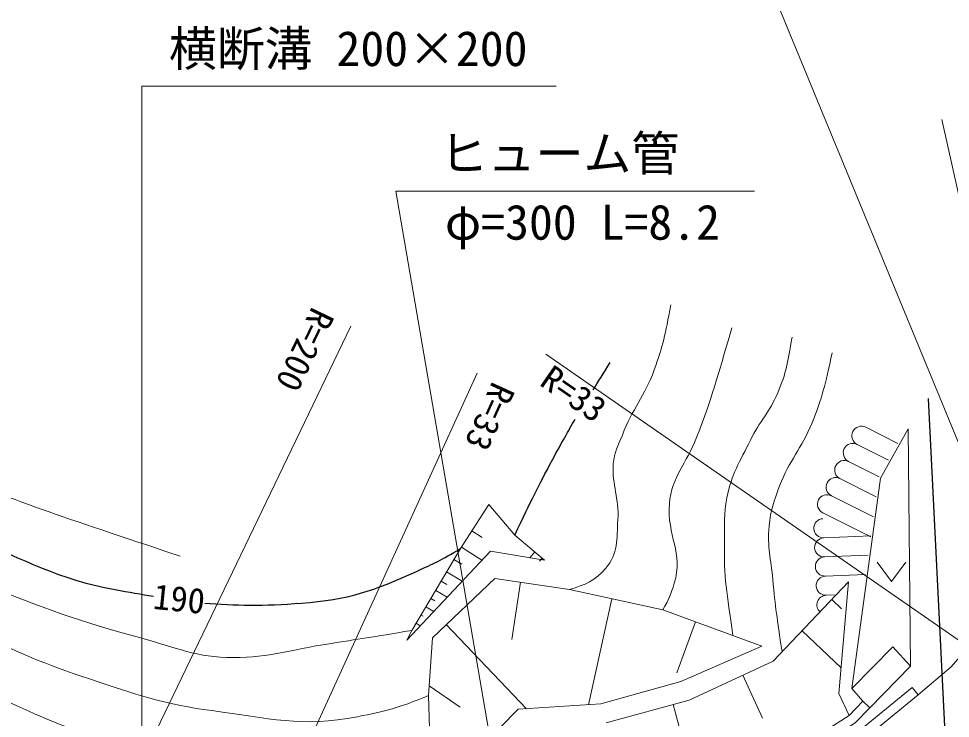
# Model space of a CAD drawing. Units: millimetres, scale not verified. Extents: x 40000 to 680011, y 20000 to 380000.
# Drawn here: x 115790 to 164440, y 283894 to 320428 of the extents above; entities that cross this region are included whole.
import ezdxf
from ezdxf.enums import TextEntityAlignment as Align

# ---------------------------------------------------------------- set-up
doc = ezdxf.new("R2010")
doc.units = ezdxf.units.MM
doc.header["$LTSCALE"] = 1000
doc.linetypes.add('CHAIN', pattern=[18.5, 12, -1.5, 3.5, -1.5])
for name, color, linetype, lineweight in [('M-BGD', 7, 'Continuous', 13), ('M-BGD-HTXT', 7, 'Continuous', 13), ('M-BMK', 2, 'CHAIN', 13)]:
    doc.layers.add(name, color=color, linetype=linetype, lineweight=lineweight)
doc.styles.add('ＭＳ ゴシック', font='')
doc.styles.get('ＭＳ ゴシック').set_extended_font_data('MS Gothic')

msp = doc.modelspace()

# ---------------------------------------------------------------- linework, layer by layer
at = {"layer": 'M-BGD'}
for p, q in [((165398, 308856), (163991, 315164)), ((160023, 299093), (161697, 298251)), ((162365, 286618), (162232, 299007)), ((159574, 298200), (161210, 297376)), ((159124, 297307), (160723, 296502)), ((158675, 296413), (160570, 295459)), ((158225, 295520), (160426, 294412)), ((138856, 292756), (140341, 295056)), ((140341, 295056), (141702, 293467)), ((157775, 294627), (160282, 293365)), ((139459, 293689), (139993, 293345)), ((141702, 293467), (143249, 292148)), ((157829, 293320), (160286, 293421)), ((136327, 288487), (138856, 292756)), ((138908, 292836), (139975, 292147)), ((142739, 292583), (142478, 292277)), ((157870, 292321), (160147, 292414)), ((138519, 292187), (138926, 291946)), ((143120, 292258), (142989, 292105)), ((160612, 292048), (161362, 291048)), ((161362, 291048), (162112, 292048)), ((138133, 291536), (138947, 291054)), ((137395, 288101), (140656, 291205)), ((137849, 291056), (138149, 290879)), ((140656, 291205), (144548, 290621)), ((141992, 291005), (141543, 288005)), ((155193, 286883), (159128, 291022)), ((157911, 291321), (160008, 291408)), ((137565, 290577), (138165, 290222)), ((144548, 290621), (149418, 289555)), ((137310, 290147), (137514, 290026)), ((146765, 290136), (145553, 284603)), ((157952, 290322), (158384, 290340)), ((158252, 290100), (158762, 289615)), ((137055, 289717), (137462, 289476)), ((149418, 289555), (154604, 287669)), ((136801, 289287), (136908, 289223)), ((136546, 288856), (136760, 288729)), ((138119, 288791), (142302, 284396)), ((151124, 288934), (150157, 286273)), ((136059, 287983), (136327, 288487)), ((137196, 285087), (137395, 288101)), ((156699, 288467), (158740, 286527)), ((159288, 285451), (161436, 287626)), ((161436, 287626), (162365, 286618)), ((150793, 284840), (155193, 286883)), ((162365, 286618), (160231, 284441)), ((153598, 286142), (154636, 283906)), ((137230, 285595), (138848, 284486)), ((159871, 284788), (159288, 285451)), ((162761, 285117), (162444, 285504)), ((137275, 282400), (137196, 285087)), ((146471, 283661), (150793, 284840)), ((149970, 284616), (151268, 279858)), ((159155, 284045), (159871, 284788)), ((160231, 284441), (159871, 284788)), ((155335, 281605), (159155, 284045))]:
    msp.add_line(p, q, dxfattribs=at)
at = {"layer": 'M-BGD', "lineweight": 25}
msp.add_line((163275, 300595), (164170, 282599), dxfattribs=at)
at = {"layer": 'M-BGD'}
for points in [[(162232, 299007), (160800, 296434), (159288, 285451)], [(170582, 293664), (168698, 291727), (166078, 288428), (164476, 286584), (162761, 285117)], [(136059, 287983), (140420, 292620), (143249, 292148)], [(159155, 284045), (158624, 285186), (159128, 291022)], [(137041, 279457), (141874, 284369), (146196, 284644), (150361, 285822), (154604, 287669)], [(138177, 274590), (142310, 277387), (146395, 277413), (151303, 278554), (153796, 279615), (158041, 281896), (162444, 285504)], [(138457, 274176), (142464, 276888), (146454, 276914), (151458, 278077), (154013, 279164), (158320, 281479), (162761, 285117)], [(138201, 275211), (142524, 278009), (147347, 278296), (151119, 279246), (155570, 281161), (159474, 283656), (160231, 284441)]]:
    msp.add_lwpolyline(points, dxfattribs=at)
for centre, start, end in [((159799, 298646), 63.2834, 243.2834), ((159349, 297753), 63.2834, 243.2834), ((158899, 296860), 63.2834, 243.2834), ((158450, 295967), 63.2834, 243.2834), ((158000, 295073), 63.2834, 243.2834), ((157809, 293819), 92.3525, 272.3525), ((157850, 292820), 92.3525, 272.3525), ((157891, 291821), 92.3525, 272.3525), ((157932, 290822), 92.3525, 272.3525), ((157973, 289823), 92.3525, 227.7284)]:
    msp.add_arc(centre, 500, start, end, dxfattribs=at)
for points, knots in [([(89283, 308699), (91947, 307083), (92646, 306670), (94823, 305405), (97942, 303591), (99654, 302503), (102886, 300899), (105931, 299387), (107667, 298601), (110792, 297262), (115928, 295062), (117785, 294523), (124231, 292361)], [0, 0, 0, 0, 1, 1, 1, 2, 2, 2, 3, 3, 3, 4, 4, 4, 4]), ([(136327, 288487), (134180, 288131), (133631, 288041), (131900, 287775), (129987, 287482), (128933, 287064), (126998, 287064), (125072, 287064), (124035, 287588), (122176, 288092), (118896, 288981), (117086, 289620), (113954, 290938), (111800, 291844), (110811, 292787), (108736, 293863), (105622, 295477), (103817, 296260), (100673, 297815), (98197, 299040), (96722, 299566), (94348, 300978), (92412, 302129), (91340, 302805), (89526, 304140), (88602, 304820), (88286, 305051), (87198, 305929)], [0, 0, 0, 0, 1, 1, 1, 2, 2, 2, 3, 3, 3, 4, 4, 4, 5, 5, 5, 6, 6, 6, 7, 7, 7, 8, 8, 8, 9, 9, 9, 9]), ([(149845, 305484), (149548, 303903), (149440, 303374), (148976, 302084), (148475, 300694), (147844, 300065), (147315, 298685), (147095, 298111), (146881, 297797), (146841, 297183), (146766, 296039), (147152, 295402), (147078, 294258), (147012, 293242), (147102, 292507), (146446, 291728), (145893, 291072), (145374, 290872), (144548, 290621)], [0, 0, 0, 0, 1, 1, 1, 2, 2, 2, 3, 3, 3, 4, 4, 4, 5, 5, 5, 6, 6, 6, 6]), ([(86176, 304571), (88693, 302167), (89620, 301354), (92135, 299713), (95131, 297757), (97229, 297427), (100435, 295839), (102787, 294674), (104072, 293955), (106365, 292677), (109218, 291085), (110628, 289853), (113559, 288408), (115806, 287300), (117109, 286746), (119488, 285957), (121940, 285144), (123329, 284633), (125891, 284297), (128833, 283911), (130571, 283400), (133481, 283981), (134966, 284277), (135613, 284429), (137196, 285087)], [0, 0, 0, 0, 1, 1, 1, 2, 2, 2, 3, 3, 3, 4, 4, 4, 5, 5, 5, 6, 6, 6, 7, 7, 7, 8, 8, 8, 8]), ([(149418, 289555), (149760, 290106), (149844, 290384), (150024, 290951), (150516, 292495), (149630, 293477), (149766, 295092), (149888, 296548), (150668, 297187), (151189, 298553), (152026, 300748), (152224, 301534), (153033, 304279)], [0, 0, 0, 0, 1, 1, 1, 2, 2, 2, 3, 3, 3, 4, 4, 4, 4]), ([(153079, 288223), (152771, 290494), (152609, 291199), (152645, 293118), (152661, 294017), (152610, 294532), (152774, 295415), (153006, 296663), (153453, 297279), (154003, 298424), (154484, 299424), (155000, 299858), (155427, 300882), (155877, 301966), (155951, 302461), (156171, 303794)], [0, 0, 0, 0, 1, 1, 1, 2, 2, 2, 3, 3, 3, 4, 4, 4, 5, 5, 5, 5]), ([(155650, 287363), (155386, 289170), (155304, 289662), (155168, 291145), (155069, 292230), (154881, 292842), (154974, 293927), (155046, 294773), (155226, 295235), (155524, 296030), (156028, 297374), (156670, 297965), (157206, 299297), (157765, 300688), (157888, 301262), (158273, 302985)], [0, 0, 0, 0, 1, 1, 1, 2, 2, 2, 3, 3, 3, 4, 4, 4, 5, 5, 5, 5]), ([(106918, 288961), (110533, 286982), (111551, 286366), (114665, 285008), (116647, 284144), (117730, 283562), (119804, 282953), (122256, 282233), (123659, 281797), (126208, 281609), (129042, 281400), (130656, 281527), (133481, 281846), (134969, 282015), (135499, 282075), (137275, 282400)], [0, 0, 0, 0, 1, 1, 1, 2, 2, 2, 3, 3, 3, 4, 4, 4, 5, 5, 5, 5])]:
    msp.add_open_spline(points, degree=3, knots=knots, dxfattribs=at)
at = {"layer": 'M-BGD', "lineweight": 25}
for points, knots in [([(88045, 307054), (90997, 304746), (91935, 304075), (94585, 302401), (98111, 300173), (100318, 299316), (104072, 297499), (107642, 295771), (109642, 294790), (113322, 293309), (116212, 292146), (117767, 291183), (120832, 290621), (121548, 290490), (122206, 290373), (122830, 290271)], [0, 0, 0, 0, 1, 1, 1, 2, 2, 2, 3, 3, 3, 4, 4, 4, 5, 5, 5, 5]), ([(141702, 293467), (142601, 295373), (142864, 295898), (143679, 297420), (144144, 298288), (144488, 298904), (144848, 299512)], [0, 0, 0, 0, 1, 1, 1, 2, 2, 2, 2]), ([(125508, 289917), (127051, 289776), (128586, 289764), (130556, 289910), (132984, 290090), (134349, 290559), (136564, 291570), (137481, 291989), (137845, 292145), (138856, 292756)], [0, 0, 0, 0, 1, 1, 1, 2, 2, 2, 3, 3, 3, 3])]:
    msp.add_open_spline(points, degree=3, knots=knots, dxfattribs=at)
msp.add_open_spline([(145788, 301050), (146043, 301459), (146334, 301922), (146683, 302480)], degree=3, dxfattribs=at)
at = {"layer": 'M-BGD-HTXT'}
for p, q in [((168617, 289159), (150023, 334315)), ((122224, 278502), (122224, 316901)), ((122224, 316901), (143861, 316901)), ((141722, 275167), (135479, 311428)), ((135479, 311428), (154209, 311428)), ((120337, 277785), (133130, 304380)), ((167978, 285822), (143316, 302905)), ((127283, 274619), (139726, 301916))]:
    msp.add_line(p, q, dxfattribs=at)
at = {"layer": 'M-BMK'}
for centre, radius, start, end in [((199237, 441810), 182015, 234.18836, 244.31142), ((140930, 304558), 32903, 245.4953, 325.2903)]:
    msp.add_arc(centre, radius, start, end, dxfattribs=at)

# ---------------------------------------------------------------- texts
at = {"layer": 'M-BGD', "style": 'ＭＳ ゴシック'}
msp.add_text('190', height=1320, rotation=354.174, dxfattribs=at).set_placement((124066, 289085), align=Align.BOTTOM_CENTER)
at = {"layer": 'M-BGD-HTXT', "style": 'ＭＳ ゴシック'}
for s, p in [('横断溝 200×200', (132999, 317401)), ('ヒューム管', (144032, 311928)), ('φ=300 L=8.2', (145229, 308336))]:
    msp.add_text(s, height=1833, dxfattribs=at).set_placement(p, align=Align.BOTTOM_CENTER)
for s, rotation, p in [('R=200', 244.311, (130766, 305617)), ('R=33', 325.29, (142698, 301002)), ('R=33', 245.495, (140181, 301709))]:
    msp.add_text(s, height=1320, rotation=rotation, dxfattribs=at).set_placement(p, align=Align.BOTTOM_LEFT)

doc.saveas('drawing.dxf')
